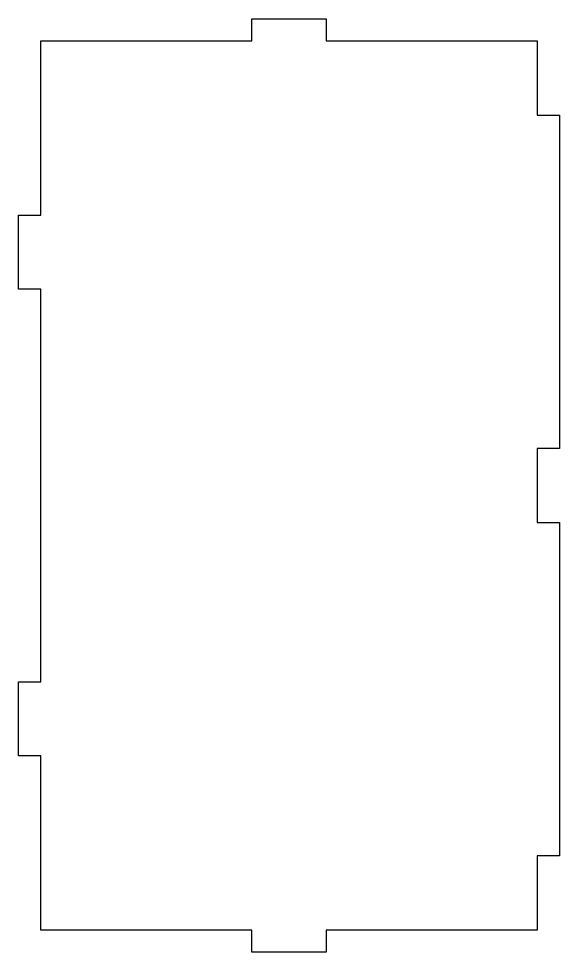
# Model space of a CAD drawing. Header units: millimetres. Extents: x -38 to 35, y -63 to 63.
import ezdxf

# ---------------------------------------------------------------- set-up
doc = ezdxf.new("R2010")
doc.units = ezdxf.units.MM

msp = doc.modelspace()

# ---------------------------------------------------------------- linework, layer by layer
msp.add_lwpolyline([(35, -50), (32, -50), (32, -60), (3.5, -60), (3.5, -63), (-6.5, -63), (-6.5, -60), (-35, -60), (-35, -36.5), (-38, -36.5), (-38, -26.5), (-35, -26.5), (-35, 26.5), (-38, 26.5), (-38, 36.5), (-35, 36.5), (-35, 60), (-6.5, 60), (-6.5, 63), (3.5, 63), (3.5, 60), (32, 60), (32, 50), (35, 50), (35, 5), (32, 5), (32, -5), (35, -5)], close=True)

doc.saveas('drawing.dxf')
